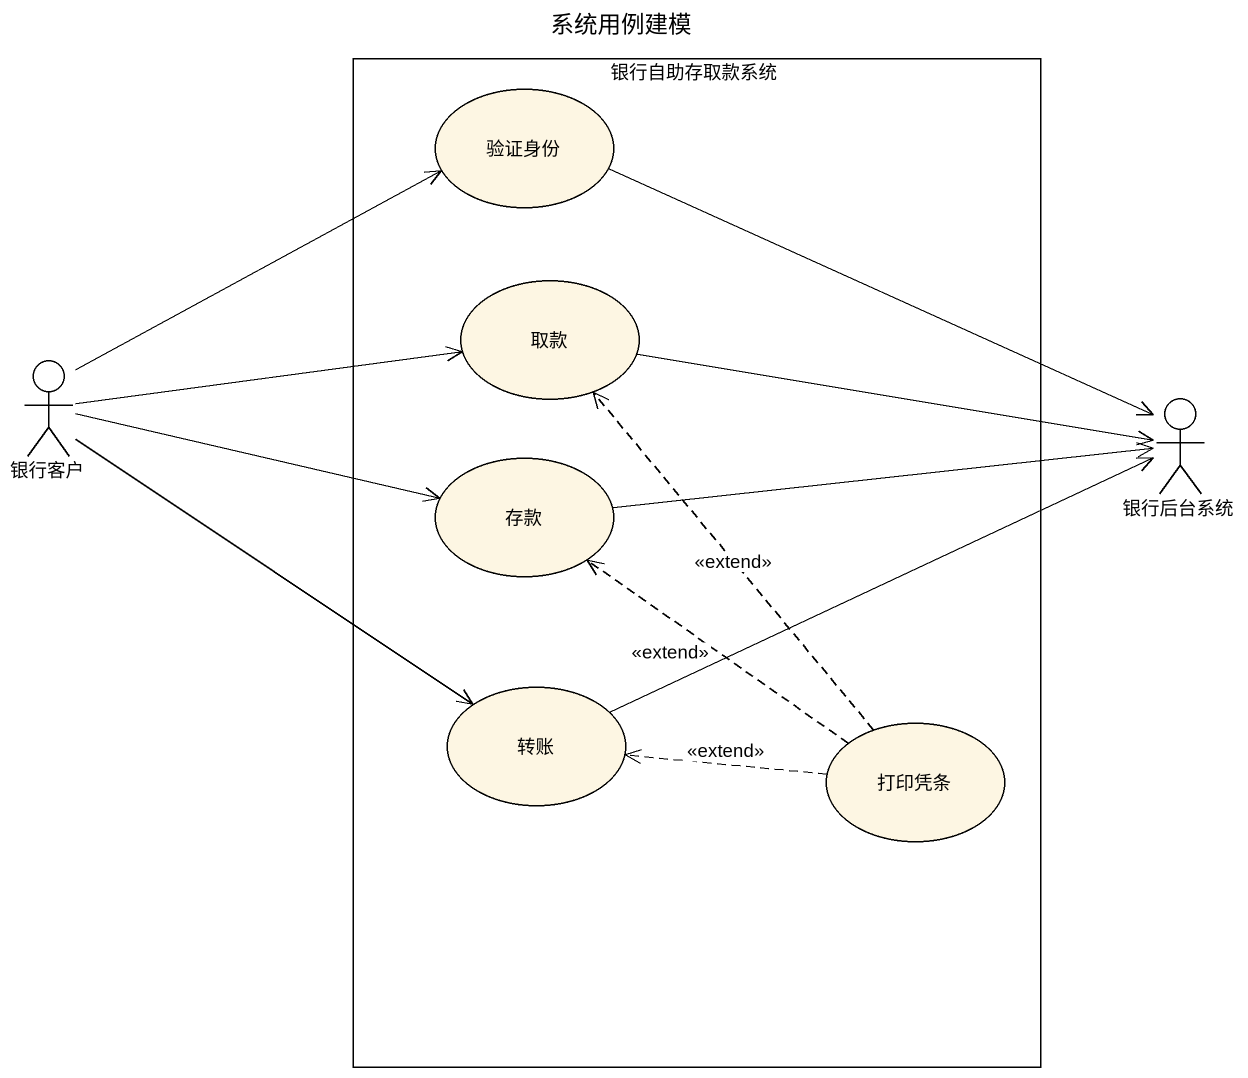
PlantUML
@startuml
title 系统用例建模
rectangle 银行自助存取款系统 {
  usecase 验证身份
  usecase 取款
  usecase 存款
  usecase 转账
  usecase 打印凭条
}
actor 银行客户
actor 银行后台系统
验证身份 -right-> 银行后台系统
取款 -right-> 银行后台系统
银行客户 -up-> 验证身份
银行客户 -right-> 取款
银行客户 -right-> 存款
银行客户 -right-> 转账
存款 -right-> 银行后台系统
转账 -right-> 银行后台系统
打印凭条 .up.> 取款 : <<extend>>
打印凭条 .up.> 存款 : <<extend>>
打印凭条 .left.> 转账 : <<extend>>
@enduml
